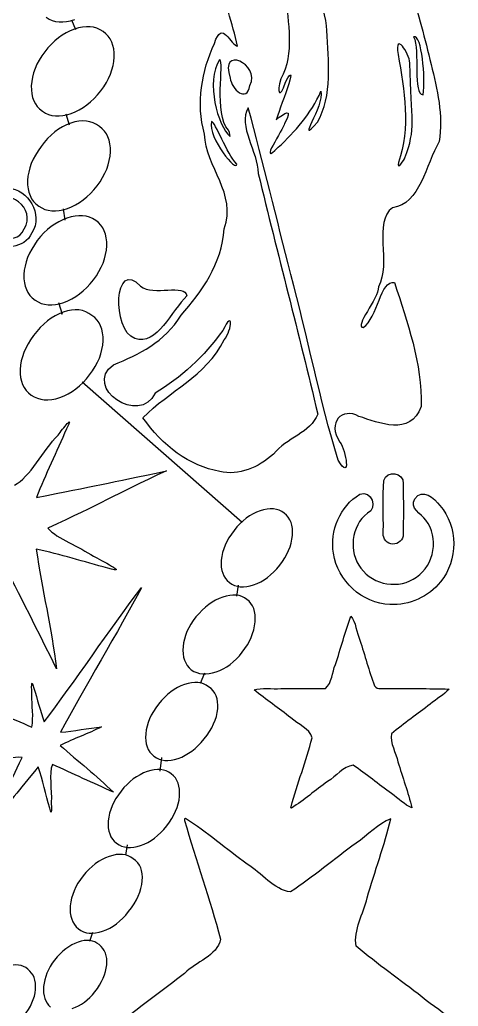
# Model space of a CAD drawing. Extents: x 0 to 11.4, y 1.1 to 23.5.
# Drawn here: x 9.527 to 11.415, y 11.283 to 15.534 of the extents above; entities that cross this region are included whole.
import ezdxf

# ---------------------------------------------------------------- set-up
doc = ezdxf.new("R2010")
doc.units = 0
doc.layers.add('White_Bulbs', color=7, linetype='CONTINUOUS')

msp = doc.modelspace()

# ---------------------------------------------------------------- linework, layer by layer
at = {"layer": 'White_Bulbs', "color": 7}
for points in [[(9.74974, 15.533354), (9.766758, 15.492508)], [(9.725913, 15.128298), (9.739529, 15.080644)], [(10.433338, 15.031565), (10.430467, 15.04819), (10.425956, 15.057863)], [(9.714, 14.719837), (9.720808, 14.670482)], [(9.693578, 14.314781), (9.708895, 14.265426), (9.708895, 14.265426), (9.707193, 14.267128)], [(10.485001, 13.367038), (9.795546, 13.972685)], [(10.46195, 13.050593), (10.468237, 13.096698)], [(10.043288, 13.077426), (10.049663, 13.085666), (10.05083, 13.085689)], [(10.304779, 12.675469), (10.323639, 12.719479)], [(10.130843, 12.296155), (10.139225, 12.354833)], [(10.697515, 12.136932), (10.694943, 12.137714), (10.695078, 12.141845)], [(10.241042, 12.092087), (10.236649, 12.090752), (10.236881, 12.083645), (10.236884, 12.083626)], [(9.98415, 11.933606), (9.990437, 11.977614)], [(9.829075, 11.562674), (9.841649, 11.602491)]]:
    msp.add_lwpolyline(points, dxfattribs=at)
for points in [[(9.93328, 15.373369)], [(10.518299, 15.250715)], [(11.263672, 15.210987)], [(10.639994, 14.984202)], [(9.917274, 14.964183)], [(11.18562, 14.939245)], [(10.461016, 14.912293)], [(9.901431, 14.55913)], [(10.022216, 14.160074)], [(9.885424, 14.149944)], [(10.387954, 13.587252)], [(10.701311, 13.311164)], [(11.12517, 13.275567)], [(11.121012, 13.014036)], [(10.540491, 12.939458)], [(10.379356, 12.56413)], [(10.214734, 12.187598)], [(10.054546, 11.823136)], [(9.901327, 11.461081)], [(9.594692, 11.355192)]]:
    msp.add_lwpolyline(points, close=True, dxfattribs=at)
for points in [[(10.465284, 15.420519), (10.441825, 15.518782), (10.409414, 15.615375), (10.383424, 15.713645)], [(11.213237, 15.668055), (11.240458, 15.559014), (11.273372, 15.452026), (11.298411, 15.341788)], [(10.672739, 15.642219), (10.679877, 15.519525), (10.711672, 15.39105), (10.651338, 15.278858)], [(10.849025, 15.487661), (10.850606, 15.537609), (10.811172, 15.631819), (10.84891, 15.627627)], [(9.640162, 15.545091), (9.673883, 15.521426), (9.71506, 15.51801), (9.763692, 15.534842)], [(10.365332, 15.432195), (10.399386, 15.539287), (10.436084, 15.420557), (10.465284, 15.420519)], [(9.762075, 15.49351), (9.713442, 15.476681), (9.670865, 15.444273), (9.63434, 15.396296)], [(9.885608, 15.483263), (9.851886, 15.506926), (9.810708, 15.510343), (9.762075, 15.49351)], [(9.93328, 15.373369), (9.93522, 15.422967), (9.919329, 15.459599), (9.885608, 15.483263)], [(10.80899, 15.092031), (10.874215, 15.206679), (10.856667, 15.356339), (10.849025, 15.487661)], [(11.206845, 15.347617), (11.204747, 15.391569), (11.139522, 15.48529), (11.156515, 15.384759)], [(11.223254, 15.460994), (11.251424, 15.401019), (11.217931, 15.209974), (11.263672, 15.210987)], [(11.263672, 15.210987), (11.274501, 15.283722), (11.259384, 15.468633), (11.223254, 15.460994)], [(9.63434, 15.396296), (9.597817, 15.348317), (9.578584, 15.29953), (9.576644, 15.249932)], [(10.322468, 15.041361), (10.285516, 15.174879), (10.310357, 15.312773), (10.365332, 15.432195)], [(10.518299, 15.250715), (10.563809, 15.343883), (10.383934, 15.426125), (10.43336, 15.282443)], [(9.875583, 15.227005), (9.912108, 15.274982), (9.93134, 15.32377), (9.93328, 15.373369)], [(10.3874, 15.361859), (10.32736, 15.265675), (10.378626, 15.075965), (10.433338, 15.031565)], [(10.425956, 15.057863), (10.359206, 15.131039), (10.411215, 15.352649), (10.3874, 15.361859)], [(10.670926, 15.264535), (10.737054, 15.385679), (10.640487, 15.131729), (10.630572, 15.102442)], [(11.156515, 15.384759), (11.183112, 15.229946), (11.210875, 15.067275), (11.157755, 14.919366)], [(11.18562, 14.939245), (11.23467, 15.066856), (11.212074, 15.097061), (11.206845, 15.347617)], [(11.298411, 15.341788), (11.325677, 15.2348), (11.3504, 15.121455), (11.333457, 15.008996)], [(10.43336, 15.282443), (10.439155, 15.234768), (10.504033, 15.173255), (10.518299, 15.250715)], [(10.651338, 15.278858), (10.630374, 15.220777), (10.649616, 15.18727), (10.670926, 15.264535)], [(9.576644, 15.249932), (9.574703, 15.200333), (9.590595, 15.163701), (9.624317, 15.140037)], [(9.747848, 15.129789), (9.796482, 15.146619), (9.839059, 15.179028), (9.875583, 15.227005)], [(10.639993, 14.984202), (10.711955, 15.051192), (10.780423, 15.128274), (10.824055, 15.225886)], [(10.824055, 15.225886), (10.839159, 15.162767), (10.710864, 14.983555), (10.80899, 15.092031)], [(9.624317, 15.140037), (9.658039, 15.116373), (9.699216, 15.112957), (9.747848, 15.129789)], [(10.51105, 15.154074), (10.465336, 15.07702), (10.551976, 14.965126), (10.55396, 14.872028)], [(10.693601, 14.436613), (10.633472, 14.67603), (10.575954, 14.91645), (10.51105, 15.154074)], [(10.630572, 15.102442), (10.668638, 15.13331), (10.705751, 15.157806), (10.667194, 15.086475)], [(9.869602, 15.074076), (9.835987, 15.100496), (9.794864, 15.105289), (9.746231, 15.088458)], [(10.352313, 15.095784), (10.33619, 15.022332), (10.465661, 14.871193), (10.461016, 14.912293)], [(10.461014, 14.912293), (10.418174, 14.956236), (10.369265, 15.094559), (10.352313, 15.095784)], [(9.746231, 15.088458), (9.697598, 15.071629), (9.654967, 15.037843), (9.618335, 14.987109)], [(9.917274, 14.964183), (9.919214, 15.013781), (9.903323, 15.050412), (9.869602, 15.074076)], [(10.667194, 15.086475), (10.663198, 15.065846), (10.548185, 14.893627), (10.639994, 14.984202)], [(10.407387, 14.63348), (10.462775, 14.783718), (10.328519, 14.898072), (10.322468, 15.041361)], [(11.333457, 15.008996), (11.275292, 14.909149), (11.25136, 14.738286), (11.131848, 14.724161)], [(9.618335, 14.987109), (9.581811, 14.939132), (9.562579, 14.890343), (9.560639, 14.840745)], [(9.859577, 14.817818), (9.896102, 14.865797), (9.915334, 14.914584), (9.917274, 14.964183)], [(11.157755, 14.919366), (11.151731, 14.878579), (11.182165, 14.933556), (11.18562, 14.939245)], [(9.560639, 14.840745), (9.558698, 14.791147), (9.574589, 14.754516), (9.608311, 14.730851)], [(10.55396, 14.872028), (10.637367, 14.525483), (10.728704, 14.1814), (10.810136, 13.834405)], [(9.545194, 14.63288), (9.602065, 14.719244), (9.474041, 14.818621), (9.402863, 14.745169)], [(9.474205, 14.808587), (9.565106, 14.804759), (9.629087, 14.694754), (9.579333, 14.61569)], [(9.731842, 14.720603), (9.780476, 14.737432), (9.823053, 14.769841), (9.859577, 14.817818)], [(9.608311, 14.730851), (9.642033, 14.707187), (9.683211, 14.703771), (9.731842, 14.720603)], [(11.131848, 14.724161), (11.048471, 14.664291), (11.126512, 14.484303), (11.072082, 14.382706)], [(9.730226, 14.679272), (9.681592, 14.662442), (9.639015, 14.630035), (9.602491, 14.582057)], [(9.853757, 14.669024), (9.820036, 14.692689), (9.778859, 14.696104), (9.730226, 14.679272)], [(9.901431, 14.55913), (9.903371, 14.608729), (9.887479, 14.64536), (9.853757, 14.669024)], [(9.357882, 14.565799), (9.372873, 14.65575), (9.508443, 14.534782), (9.545194, 14.63288)], [(10.222012, 14.260533), (10.30944, 14.360766), (10.397613, 14.481429), (10.407387, 14.63348)], [(9.579333, 14.61569), (9.545229, 14.540593), (9.45496, 14.556506), (9.396124, 14.548865)], [(9.602491, 14.582057), (9.565966, 14.53408), (9.546734, 14.485291), (9.544794, 14.435693)], [(9.843734, 14.412765), (9.880258, 14.460743), (9.899491, 14.509531), (9.901431, 14.55913)], [(10.022216, 14.160074), (9.922606, 14.196001), (9.931303, 14.511484), (10.047479, 14.385958)], [(9.544794, 14.435693), (9.542854, 14.386095), (9.558745, 14.349464), (9.592467, 14.325799)], [(10.898417, 13.635832), (10.816691, 13.897447), (10.767297, 14.171673), (10.693601, 14.436613)], [(11.006401, 14.207269), (11.068476, 14.249153), (11.079933, 14.415203), (11.14098, 14.401242)], [(9.715998, 14.315551), (9.764632, 14.33238), (9.807209, 14.364789), (9.843734, 14.412765)], [(10.047479, 14.385958), (10.10175, 14.340558), (10.240309, 14.399504), (10.246553, 14.344446)], [(11.072082, 14.382706), (11.072634, 14.331693), (10.965325, 14.21084), (11.006401, 14.207269)], [(11.14098, 14.401242), (11.195403, 14.229918), (11.260397, 14.053575), (11.255215, 13.86658)], [(10.246553, 14.344446), (10.181753, 14.282624), (10.117686, 14.125719), (10.022216, 14.160074)], [(9.592467, 14.325799), (9.626189, 14.302135), (9.667366, 14.298718), (9.715998, 14.315551)], [(9.837751, 14.259838), (9.804137, 14.286258), (9.763014, 14.291051), (9.714381, 14.274218)], [(10.407508, 14.154154), (10.442412, 14.202739), (10.447692, 14.287661), (10.401227, 14.195405)], [(9.714381, 14.274218), (9.665748, 14.257389), (9.623117, 14.223603), (9.586485, 14.172869)], [(9.885424, 14.149944), (9.887364, 14.199542), (9.871473, 14.236173), (9.837751, 14.259838)], [(9.930228, 14.047126), (10.041404, 14.091885), (10.149483, 14.144069), (10.222012, 14.260533)], [(9.586485, 14.172869), (9.54996, 14.124892), (9.530728, 14.076104), (9.528788, 14.026507)], [(10.401227, 14.195405), (10.321082, 14.081808), (10.22036, 13.99018), (10.109313, 13.925179)], [(9.827727, 14.003581), (9.864252, 14.051558), (9.883485, 14.100346), (9.885424, 14.149944)], [(10.057555, 13.818859), (10.170519, 13.935837), (10.326641, 13.994359), (10.407508, 14.154154)], [(10.109313, 13.925179), (10.045717, 13.783073), (9.795973, 13.947634), (9.930228, 14.047126)], [(9.528788, 14.026507), (9.526848, 13.976909), (9.542739, 13.940277), (9.576461, 13.916613)], [(9.699992, 13.906365), (9.748625, 13.923194), (9.791203, 13.955603), (9.827727, 14.003581)], [(9.576461, 13.916613), (9.610183, 13.892949), (9.65136, 13.889533), (9.699992, 13.906365)], [(10.987719, 13.824677), (10.915539, 13.864946), (10.848185, 13.799395), (10.905777, 13.714192)], [(11.255215, 13.86658), (11.210351, 13.738164), (11.071725, 13.797119), (10.987719, 13.824677)], [(9.691684, 13.744223), (9.712461, 13.769723), (9.764103, 13.841414), (9.728026, 13.770653)], [(10.387954, 13.587252), (10.258686, 13.610279), (10.140536, 13.698214), (10.057555, 13.818859)], [(10.810136, 13.834405), (10.779475, 13.753468), (10.675002, 13.732149), (10.61985, 13.662389)], [(9.503979, 13.528557), (9.569243, 13.560429), (9.629233, 13.678881), (9.691684, 13.744223)], [(9.728026, 13.770653), (9.685729, 13.671644), (9.63718, 13.574579), (9.598555, 13.474437)], [(10.905777, 13.714192), (10.932205, 13.676185), (10.954765, 13.542), (10.898417, 13.635832)], [(10.61985, 13.662389), (10.553166, 13.602948), (10.471192, 13.568396), (10.387954, 13.587252)], [(9.598555, 13.474437), (9.846921, 13.525413), (9.910534, 13.536435), (10.158311, 13.590299)], [(10.158311, 13.590299), (9.930245, 13.483733), (9.876121, 13.448332), (9.647651, 13.342484)], [(11.094445, 13.549081), (11.107485, 13.594322), (11.181011, 13.582125), (11.178468, 13.535358)], [(11.092585, 13.329379), (11.093335, 13.402587), (11.090098, 13.476227), (11.094445, 13.549081)], [(11.178468, 13.535358), (11.178572, 13.459619), (11.179927, 13.383781), (11.177708, 13.308093)], [(10.877892, 13.234573), (10.862099, 13.33125), (10.906066, 13.437993), (10.990875, 13.488863)], [(10.990875, 13.488863), (11.041228, 13.508356), (11.071071, 13.429803), (11.024099, 13.407413)], [(11.228732, 13.470072), (11.259793, 13.517804), (11.313732, 13.472185), (11.336324, 13.440471)], [(11.275761, 13.376952), (11.256305, 13.406103), (11.203902, 13.427689), (11.228732, 13.470072)], [(11.336324, 13.440471), (11.414938, 13.349566), (11.415331, 13.20466), (11.339355, 13.112155)], [(10.561883, 13.417588), (10.52007, 13.403146), (10.482695, 13.375019), (10.44976, 13.333201)], [(10.665798, 13.407804), (10.638334, 13.428766), (10.603696, 13.432028), (10.561883, 13.417588)], [(10.701311, 13.311164), (10.705098, 13.354629), (10.693261, 13.386842), (10.665798, 13.407804)], [(11.024099, 13.407413), (10.953704, 13.351959), (10.94135, 13.240716), (10.996333, 13.170425)], [(11.235519, 13.132357), (11.313633, 13.184571), (11.333104, 13.302571), (11.275761, 13.376952)], [(9.647651, 13.342484), (9.688943, 13.298052), (9.782595, 13.262179), (9.8446, 13.222488)], [(10.44976, 13.333201), (10.416826, 13.291382), (10.398464, 13.24874), (10.394676, 13.205276)], [(10.646227, 13.183239), (10.679161, 13.225058), (10.697523, 13.2677), (10.701311, 13.311164)], [(11.125174, 13.275567), (11.101239, 13.281383), (11.088451, 13.306274), (11.092585, 13.329379)], [(11.177708, 13.308093), (11.172656, 13.285233), (11.147862, 13.269838), (11.12517, 13.275567)], [(9.906014, 13.171136), (9.802985, 13.197458), (9.701729, 13.230898), (9.597369, 13.252054)], [(9.597369, 13.252054), (9.624069, 13.080022), (9.662441, 12.909847), (9.685589, 12.737376)], [(9.8446, 13.222488), (9.870065, 13.207405), (10.006683, 13.140086), (9.906014, 13.171136)], [(11.121012, 13.014036), (11.001362, 13.018962), (10.894482, 13.116013), (10.877892, 13.234573)], [(9.685589, 12.737376), (9.606613, 12.89558), (9.527827, 13.05425), (9.446026, 13.210968)], [(10.394676, 13.205276), (10.390888, 13.161811), (10.402726, 13.129598), (10.430189, 13.108636)], [(10.534104, 13.098851), (10.575917, 13.113293), (10.613292, 13.141419), (10.646227, 13.183239)], [(10.996333, 13.170425), (11.049086, 13.096082), (11.162279, 13.078109), (11.235519, 13.132357)], [(10.430189, 13.108636), (10.457653, 13.087674), (10.49229, 13.084413), (10.534104, 13.098851)], [(11.339355, 13.112155), (11.287945, 13.046912), (11.203964, 13.009107), (11.121012, 13.014036)], [(9.632448, 12.508349), (9.755889, 12.670115), (9.920291, 12.915253), (10.043288, 13.077426)], [(10.05083, 13.085689), (9.955662, 12.906033), (9.797832, 12.643603), (9.702924, 12.463913)], [(10.504978, 13.036099), (10.477514, 13.057061), (10.442876, 13.060323), (10.401063, 13.045883)], [(10.401063, 13.045883), (10.35925, 13.031442), (10.320713, 13.002913), (10.285455, 12.960292)], [(10.540491, 12.939458), (10.544279, 12.982922), (10.532441, 13.015136), (10.504978, 13.036099)], [(10.285455, 12.960292), (10.252521, 12.918473), (10.23416, 12.875831), (10.230372, 12.832366)], [(10.485091, 12.807912), (10.518025, 12.84973), (10.536493, 12.893578), (10.540491, 12.939458)], [(10.886466, 12.755578), (10.908947, 12.824989), (10.928495, 12.895653), (10.953211, 12.96414)], [(10.953211, 12.96414), (10.973887, 12.940452), (10.977538, 12.892773), (10.991572, 12.860125)], [(10.991572, 12.860125), (11.012921, 12.794787), (11.03098, 12.72815), (11.054445, 12.663645)], [(10.230372, 12.832366), (10.226584, 12.788903), (10.238316, 12.755483), (10.265568, 12.732106)], [(10.372969, 12.723524), (10.414782, 12.737965), (10.452157, 12.766092), (10.485091, 12.807912)], [(10.843159, 12.652268), (10.872383, 12.676085), (10.871534, 12.721882), (10.886466, 12.755578)], [(10.265568, 12.732106), (10.295355, 12.711945), (10.331155, 12.709084), (10.372969, 12.723524)], [(9.579032, 12.624936), (9.578046, 12.649079), (9.575417, 12.705697), (9.587227, 12.653674)], [(10.340358, 12.659567), (10.312894, 12.680529), (10.278256, 12.68379), (10.236442, 12.669351)], [(9.587227, 12.653674), (9.602313, 12.605248), (9.615471, 12.55596), (9.632448, 12.508349)], [(10.236442, 12.669351), (10.19463, 12.654909), (10.157255, 12.626782), (10.12432, 12.584963)], [(10.379356, 12.56413), (10.383144, 12.607595), (10.370144, 12.639407), (10.340358, 12.659567)], [(10.535657, 12.646841), (10.567481, 12.656191), (10.613858, 12.649042), (10.651143, 12.651758)], [(10.694806, 12.525163), (10.641982, 12.566018), (10.587303, 12.604427), (10.535657, 12.646841)], [(10.651143, 12.651758), (10.715147, 12.651997), (10.779153, 12.652091), (10.843159, 12.652268)], [(11.054445, 12.663645), (11.067407, 12.643959), (11.092456, 12.655125), (11.111632, 12.652068)], [(11.111632, 12.652068), (11.199606, 12.651235), (11.287659, 12.652454), (11.375569, 12.649422)], [(11.375569, 12.649422), (11.353401, 12.62377), (11.320755, 12.606973), (11.294708, 12.584626)], [(9.302011, 12.608269), (9.393941, 12.566939), (9.485954, 12.525337), (9.578594, 12.485684)], [(9.578594, 12.485684), (9.587767, 12.530217), (9.577682, 12.578838), (9.579032, 12.624936)], [(10.12432, 12.584963), (10.091386, 12.543144), (10.073024, 12.500503), (10.069237, 12.457039)], [(10.320785, 12.435001), (10.356044, 12.477623), (10.375568, 12.520666), (10.379356, 12.56413)], [(11.294708, 12.584626), (11.239462, 12.541671), (11.181682, 12.501825), (11.128009, 12.456952)], [(10.786036, 12.439566), (10.776403, 12.481503), (10.723717, 12.496028), (10.694806, 12.525163)], [(9.879503, 12.486972), (9.821524, 12.456916), (9.75973, 12.436463), (9.701517, 12.406888)], [(9.702924, 12.463913), (9.761203, 12.467965), (9.820822, 12.481114), (9.879503, 12.486972)], [(10.069237, 12.457039), (10.065448, 12.413575), (10.077286, 12.381361), (10.104749, 12.360398)], [(10.208664, 12.350614), (10.250476, 12.365056), (10.287851, 12.393182), (10.320785, 12.435001)], [(10.695078, 12.141845), (10.723405, 12.241705), (10.758891, 12.339424), (10.786036, 12.439566)], [(11.128009, 12.456952), (11.120779, 12.416292), (11.146854, 12.375905), (11.155654, 12.335928)], [(9.701517, 12.406888), (9.777449, 12.339426), (9.856173, 12.27518), (9.930385, 12.205688)], [(9.401081, 12.06129), (9.463291, 12.190604), (9.474406, 12.225756), (9.537054, 12.354897)], [(9.537054, 12.354897), (9.502801, 12.35961), (9.448527, 12.341654), (9.406842, 12.336801)], [(10.104749, 12.360398), (10.132211, 12.339436), (10.16685, 12.336174), (10.208664, 12.350614)], [(11.155654, 12.335928), (11.175273, 12.26977), (11.19921, 12.204589), (11.2158, 12.137711)], [(9.606326, 12.314374), (9.515101, 12.202271), (9.491003, 12.174456), (9.401081, 12.06129)], [(9.656048, 12.136932), (9.638997, 12.195888), (9.625405, 12.256242), (9.606326, 12.314374)], [(9.667591, 12.324609), (9.650284, 12.286997), (9.666541, 12.213076), (9.662552, 12.161708)], [(9.930385, 12.205688), (9.842275, 12.244243), (9.755204, 12.285054), (9.667591, 12.324609)], [(10.075307, 12.294023), (10.033494, 12.279582), (9.996119, 12.251455), (9.963184, 12.209636)], [(10.179221, 12.284239), (10.151758, 12.305201), (10.11712, 12.308463), (10.075307, 12.294023)], [(10.962376, 12.321107), (10.920031, 12.315831), (10.889409, 12.273043), (10.852566, 12.251296)], [(11.127761, 12.19878), (11.072485, 12.2393), (11.019341, 12.283228), (10.962376, 12.321107)], [(10.214734, 12.187598), (10.218522, 12.231063), (10.206685, 12.263276), (10.179221, 12.284239)], [(10.852566, 12.251296), (10.800536, 12.213775), (10.75127, 12.171448), (10.697515, 12.136932)], [(9.963184, 12.209636), (9.930249, 12.167817), (9.911888, 12.125175), (9.9081, 12.08171)], [(9.662552, 12.161708), (9.662583, 12.142957), (9.665653, 12.092685), (9.656048, 12.136932)], [(10.15965, 12.059673), (10.192585, 12.101492), (10.210946, 12.144134), (10.214734, 12.187598)], [(11.2158, 12.137711), (11.183922, 12.150177), (11.157302, 12.179392), (11.127761, 12.19878)], [(9.9081, 12.08171), (9.904312, 12.038246), (9.91615, 12.006032), (9.943613, 11.98507)], [(10.236884, 12.083626), (10.285212, 11.911786), (10.345754, 11.743632), (10.392065, 11.571307)], [(10.505569, 11.89529), (10.416803, 11.959859), (10.332752, 12.032695), (10.241042, 12.092087)], [(11.125272, 12.090746), (11.070886, 12.069296), (11.025469, 12.019024), (10.975071, 11.985661)], [(11.022658, 11.749657), (11.05613, 11.863501), (11.096968, 11.975665), (11.125272, 12.090746)], [(10.047527, 11.975285), (10.089341, 11.989727), (10.126716, 12.017854), (10.15965, 12.059673)], [(9.943613, 11.98507), (9.971076, 11.964108), (10.005714, 11.960846), (10.047527, 11.975285)], [(10.975071, 11.985661), (10.880765, 11.915935), (10.7901, 11.840345), (10.692913, 11.775162)], [(9.911634, 11.928357), (9.869822, 11.913916), (9.832447, 11.885789), (9.799512, 11.843971)], [(10.015549, 11.918573), (9.988086, 11.939535), (9.953448, 11.942797), (9.911634, 11.928357)], [(10.054546, 11.823136), (10.058334, 11.866602), (10.045335, 11.898414), (10.015549, 11.918573)], [(10.692913, 11.775162), (10.620669, 11.784242), (10.568426, 11.857871), (10.505569, 11.89529)], [(9.799512, 11.843971), (9.766577, 11.802152), (9.748216, 11.75951), (9.744428, 11.716045)], [(9.995662, 11.690386), (10.03113, 11.735422), (10.050758, 11.779673), (10.054546, 11.823136)], [(10.975493, 11.5414), (10.963157, 11.611368), (11.007644, 11.680863), (11.022658, 11.749657)], [(9.744428, 11.716045), (9.74064, 11.672581), (9.752372, 11.63916), (9.779625, 11.615783)], [(9.883539, 11.605999), (9.925353, 11.62044), (9.962728, 11.648567), (9.995662, 11.690386)], [(9.779625, 11.615783), (9.807088, 11.59482), (9.841726, 11.591559), (9.883539, 11.605999)], [(9.868351, 11.548057), (9.845324, 11.56821), (9.815226, 11.571869), (9.778059, 11.559034)], [(10.392065, 11.571307), (10.375629, 11.499143), (10.285743, 11.47415), (10.236421, 11.424014)], [(9.778059, 11.559034), (9.740891, 11.5462), (9.707106, 11.520481), (9.676705, 11.481878)], [(9.901327, 11.461081), (9.904693, 11.499717), (9.893701, 11.528709), (9.868351, 11.548057)], [(11.259894, 11.321701), (11.165639, 11.395616), (11.067066, 11.464181), (10.975493, 11.5414)], [(9.676705, 11.481878), (9.648628, 11.444078), (9.632905, 11.405861), (9.629538, 11.367226)], [(9.561718, 11.442169), (9.538691, 11.462322), (9.508593, 11.465981), (9.471425, 11.453146)], [(9.594692, 11.355192), (9.59806, 11.393827), (9.587068, 11.422821), (9.561718, 11.442169)], [(9.850673, 11.345226), (9.881076, 11.383828), (9.89796, 11.422447), (9.901327, 11.461081)], [(10.236421, 11.424014), (10.146297, 11.353709), (10.053012, 11.287616), (9.964901, 11.214633)], [(9.544041, 11.239337), (9.574442, 11.27794), (9.591325, 11.316559), (9.594692, 11.355192)], [(9.629538, 11.367226), (9.626171, 11.328591), (9.636001, 11.299198), (9.659029, 11.279046)], [(9.753121, 11.272894), (9.790289, 11.285729), (9.822806, 11.30984), (9.850673, 11.345226)], [(11.397846, 11.210199), (11.360028, 11.254339), (11.304333, 11.283245), (11.259894, 11.321701)]]:
    msp.add_open_spline(points, degree=3, dxfattribs=at)

doc.saveas('drawing.dxf')
